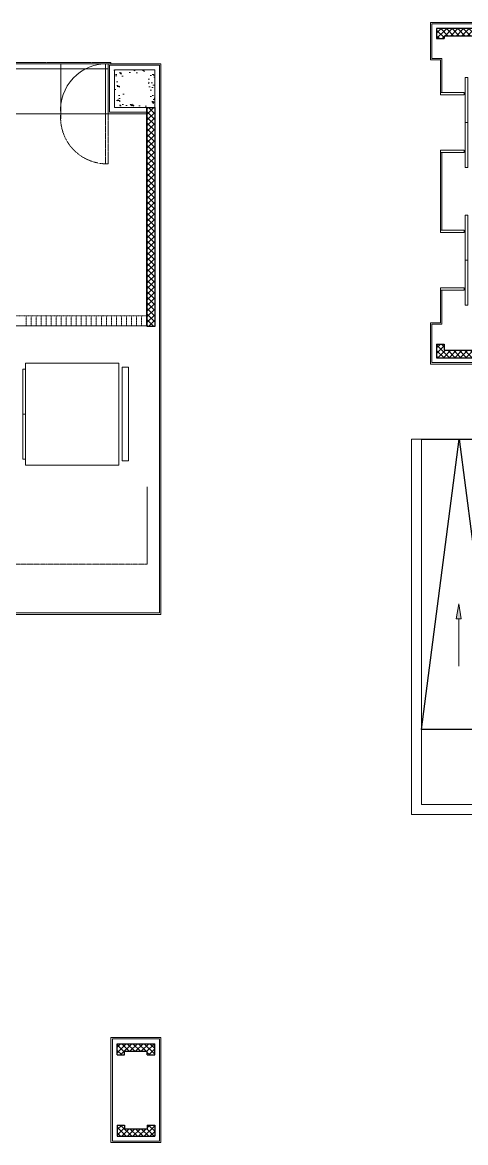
# Model space of a CAD drawing. Header units: inches. Extents: x 13084 to 220150, y 6494 to 167180.
# Drawn here: x 80850 to 89693, y 57580 to 79955 of the extents above; entities that cross this region are included whole.
import ezdxf

# ---------------------------------------------------------------- set-up
doc = ezdxf.new("R2010")
doc.units = ezdxf.units.IN
doc.header["$MEASUREMENT"] = 0
doc.linetypes.add('Ground Floor$0$HIDDEN', pattern=[0.375, 0.25, -0.125])
for name, color, linetype, lineweight in [('Ground Floor$0$A-G23-M-Stairs-Concrete', 251, 'Continuous', 25), ('Ground Floor$0$A-G24-G-Roof-Slope-Line', 251, 'Continuous', 13), ('Ground Floor$0$A-G250-G-Walls-Low-Level', 8, 'Continuous', 15), ('Ground Floor$0$A-G250-M-Walls-Blockwork', 7, 'Continuous', 25), ('Ground Floor$0$A-G250-M-Walls-Concrete', 7, 'Continuous', 20), ('Ground Floor$0$A-G252-H-Internal-Walls', 251, 'Continuous', 9), ('Ground Floor$0$A-G312-M-Wall-Cladding-Panel', 7, 'Continuous', 9), ('Ground Floor$0$A-G312-M-Wall-Finish-Plaster', 7, 'Continuous', 15), ('Ground Floor$0$A-G322-M-Door', 251, 'Continuous', 15), ('Ground Floor$0$A-G4-M-Furniture-and-Fittings', 251, 'Continuous', 9), ('Ground Floor$0$A-G56-G-Transportation', 251, 'Continuous', 13)]:
    doc.layers.add(name, color=color, linetype=linetype, lineweight=lineweight)
pattern_1 = [(45, (31615.24, 164129.57), (-56.1266, 56.1266), []), (135, (31615.24, 164129.57), (-56.1266, -56.1266), [])]

# ---------------------------------------------------------------- blocks, each defined once
blk = doc.blocks.new('Ground Floor$0$d38')
at = {"layer": 'Ground Floor$0$A-G322-M-Door', "ltscale": 0.02, "elevation": 0}
for points in [[(58070, -86175), (58120, -86175), (58120, -85275), (58070, -85275)], [(57575, -85625), (58050, -85625), (58050, -85575), (57575, -85575)], [(58070, -86175), (58120, -86175), (58120, -87075), (58070, -87075)], [(57575, -86725), (58050, -86725), (58050, -86775), (57575, -86775)]]:
    blk.add_lwpolyline(points, close=True, dxfattribs=at)
blk = doc.blocks.new('Ground Floor$0$Roof Arrow')
at = {"layer": 'Ground Floor$0$A-G24-G-Roof-Slope-Line'}
blk.add_hatch(color=256, dxfattribs=at).paths.add_polyline_path([(-48, -42), (50, -42), (2, 256)])
for p, q in [((-48, -42), (2, 256)), ((50, -42), (2, 256)), ((-48, -42), (50, -42)), ((1, -42), (0, -989))]:
    blk.add_line(p, q, dxfattribs=at)

msp = doc.modelspace()

# ---------------------------------------------------------------- hatches: boundary and pattern name
at = {"layer": 'Ground Floor$0$A-G252-H-Internal-Walls'}
h = msp.add_hatch(dxfattribs=at)
h.set_pattern_fill('ANSI37', color=256, scale=25, style=0)
h.set_pattern_definition(pattern_1)
h.paths.add_polyline_path([(93490, 79830), (89326, 79830), (89326, 79680), (93340, 79680), (93340, 79630), (93490, 79630)])
h.paths.add_polyline_path([(89326, 79830), (89115, 79830), (89115, 79630), (89265, 79630), (89265, 79680), (89326, 79680)])
h = msp.add_hatch(dxfattribs=at)
h.set_pattern_fill('AR-CONC', color=256, scale=1.5, angle=90, style=0)
h.set_pattern_definition([(140, (31615.24, 164129.57), (23.90863, 273.277), [28.575, -314.325]), (85, (31615.24, 164129.57), (-286.585, -52.8642), [22.86, -251.46]), (190.451, (31617.23, 164152.34), (-262.675, 220.41375), [24.285, -267.135]), (136.1842, (31539.04, 164129.57), (63.0635, 406.6186), [42.8625, -471.4875]), (186.6356, (31544.3, 164163.45), (-371.1383, 356.1064), [36.4275, -400.7025]), (81.184, (31539.04, 164129.57), (-371.1377, 356.1069), [34.29, -377.19]), (111, (31558.09, 164167.67), (153.3983, 227.4223), [28.575, -314.325]), (56, (31558.1, 164167.67), (-276.28195, 92.70304), [22.86, -251.46]), (161.4514, (31570.87, 164186.62), (-122.8843, 320.12474), [24.285, -267.135]), (127.5, (31615.24, 164129.57), (-126.83256, 4.632905), [0, -248.412, 0, -255.27, 0, -252.4125]), (97.5, (31615.24, 164129.57), (-150.27086, 100.2295), [0, -145.542, 0, -242.697, 0, -96.2025]), (57.5, (31615.24, 164044.61), (8.59312, 203.38589), [0, -95.25, 0, -297.18, 0, -394.335]), (47.5, (31615.24, 164006.5), (-38.13974, 222.19377), [0, -123.825, 0, -197.358, 0, -280.035])])
h.paths.add_polyline_path([(83490, 78630), (83365, 78630), (83365, 78330), (83490, 78330)])
h.paths.add_polyline_path([(83490, 79005), (83115, 79005), (83115, 78930), (83365, 78930), (83365, 78630), (83490, 78630)])
h.paths.add_polyline_path([(83115, 79005), (82685, 79005), (82685, 78630), (82865, 78630), (82865, 78930), (83115, 78930)])
h.paths.add_polyline_path([(82865, 78630), (82685, 78630), (82685, 78255), (83115, 78255), (83115, 78330), (82865, 78330)])
h.paths.add_polyline_path([(83340, 78330), (83115, 78330), (83115, 78255), (83340, 78255)])
h = msp.add_hatch(dxfattribs=at)
h.set_pattern_fill('ANSI37', color=256, scale=25, style=0)
h.set_pattern_definition(pattern_1)
h.paths.add_polyline_path([(83340, 73880), (83340, 78255), (83490, 78255), (83490, 73880)])
h = msp.add_hatch(dxfattribs=at)
h.set_pattern_fill('ANSI37', color=256, scale=25, style=0)
h.set_pattern_definition(pattern_1)
h.paths.add_polyline_path([(93490, 73530), (93340, 73530), (93340, 73405), (89265, 73405), (89265, 73530), (89115, 73530), (89115, 73255), (93490, 73255)])
h = msp.add_hatch(dxfattribs=at)
h.set_pattern_fill('ANSI37', color=256, scale=25, style=0)
h.set_pattern_definition([(135, (144615.18, 164129.57), (56.1266, 56.1266), []), (45, (144615.18, 164129.57), (56.1266, -56.1266), [])])
h.paths.add_polyline_path([(83340, 59405), (83340, 59330), (83490, 59330), (83490, 59555), (82740, 59555), (82740, 59330), (82890, 59330), (82890, 59405)])
h = msp.add_hatch(dxfattribs=at)
h.set_pattern_fill('ANSI37', color=256, scale=25, style=0)
h.set_pattern_definition([(225, (144615.18, -46870.43), (56.1266, -56.1266), []), (315, (144615.18, -46870.43), (56.1266, 56.1266), [])])
h.paths.add_polyline_path([(82890, 57855), (82890, 57930), (82740, 57930), (82740, 57705), (83490, 57705), (83490, 57930), (83340, 57930), (83340, 57855)])

# ---------------------------------------------------------------- linework, layer by layer
at = {"layer": 'Ground Floor$0$A-G23-M-Stairs-Concrete'}
for p, q in [((88815, 71630, 0), (90315, 71630, 0)), ((88815, 65830, 0), (89565, 71630, 0)), ((89565, 71630, 0), (90315, 65830)), ((90315, 65830, 0), (88815, 65830, 0))]:
    msp.add_line(p, q, dxfattribs=at)
at = {"layer": 'Ground Floor$0$A-G250-G-Walls-Low-Level'}
for p, q in [((88615, 71630, 0), (88615, 64130, 0)), ((88815, 71630, 0), (88615, 71630, 0)), ((88815, 71630, 0), (88815, 64330, 0)), ((93415, 64330, 0), (88815, 64330, 0)), ((92615, 64130, 0), (88615, 64130, 0))]:
    msp.add_line(p, q, dxfattribs=at)
at = {"layer": 'Ground Floor$0$A-G250-M-Walls-Blockwork'}
for p, q in [((89115, 79630), (89265, 79630)), ((89115, 73530), (89115, 73255)), ((89115, 73530), (89265, 73530)), ((89265, 73530), (89265, 73405)), ((89265, 73405), (93340, 73405, 0)), ((89115, 73255), (93490, 73255, 0)), ((82740, 59555, 0), (83490, 59555, 0)), ((82740, 59330, 0), (82740, 59555, 0)), ((83490, 59330, 0), (83490, 59555, 0)), ((82740, 59330, 0), (82890, 59330, 0)), ((82890, 59405, 0), (83340, 59405, 0)), ((82890, 59330, 0), (82890, 59405, 0)), ((83340, 59330, 0), (83340, 59405, 0)), ((83340, 59330, 0), (83490, 59330, 0)), ((82740, 57930, 0), (82740, 57705, 0)), ((82740, 57930, 0), (82890, 57930, 0)), ((82890, 57930, 0), (82890, 57855, 0)), ((82890, 57855, 0), (83340, 57855, 0)), ((83340, 57930, 0), (83340, 57855, 0)), ((83340, 57930, 0), (83490, 57930, 0)), ((83490, 57930, 0), (83490, 57705, 0)), ((82740, 57705, 0), (83490, 57705, 0))]:
    msp.add_line(p, q, dxfattribs=at)
for points in [[(93490, 79630), (93490, 79830), (89115, 79830), (89115, 79630)], [(93340, 79630), (93340, 79680), (89265, 79680), (89265, 79630)]]:
    msp.add_lwpolyline(points, dxfattribs=at)
msp.add_lwpolyline([(83340, 73880), (83340, 78255), (83490, 78255), (83490, 73880)], close=True, dxfattribs=at)
at = {"layer": 'Ground Floor$0$A-G250-M-Walls-Concrete', "elevation": 0}
msp.add_lwpolyline([(83490, 78255), (82685, 78255), (82685, 79005), (83490, 79005)], close=True, dxfattribs=at)
at = {"layer": 'Ground Floor$0$A-G312-M-Wall-Cladding-Panel'}
for p, q in [((88990, 79955), (88990, 79205)), ((93615, 79955, 0), (88990, 79954)), ((89220, 79235, 0), (89220, 78554, 0)), ((83615, 79130, 0), (82560, 79130, 0)), ((82560, 79130, 0), (82560, 78130, 0)), ((82590, 78160, 0), (82590, 79100, 0)), ((82590, 79100, 0), (83585, 79100, 0)), ((83585, 79100, 0), (83585, 68160, 0)), ((83615, 68130, 0), (83615, 79130, 0)), ((88990, 79205), (89190, 79205)), ((89190, 79205), (89190, 78554, 0)), ((89220, 78554, 0), (89190, 78554, 0)), ((82560, 78130, 0), (83325, 78130, 0)), ((83325, 78160, 0), (82590, 78160, 0)), ((83325, 78130, 0), (83325, 78160, 0)), ((89190, 74605, 0), (89220, 74605, 0)), ((89220, 74605), (89220, 73924)), ((89220, 73924), (89020, 73924)), ((89020, 73924), (89020, 73160)), ((89020, 73160), (93585, 73160, 0)), ((67615, 68130, 0), (83615, 68130, 0)), ((67645, 68160, 0), (83585, 68160, 0))]:
    msp.add_line(p, q, dxfattribs=at)
at = {"layer": 'Ground Floor$0$A-G312-M-Wall-Cladding-Panel', "elevation": 0}
for points in [[(89190, 74605), (89190, 73954), (88990, 73954), (88990, 73130), (93615, 73130), (93615, 79955)], [(93585, 79925), (89020, 79924), (89020, 79235), (89220, 79235)]]:
    msp.add_lwpolyline(points, dxfattribs=at)
for points in [[(89220, 75805), (89190, 75805), (89190, 77354), (89220, 77354)], [(82615, 59680), (83615, 59680), (83615, 57580), (82615, 57580)], [(82645, 59650), (83585, 59650), (83585, 57610), (82645, 57610)]]:
    msp.add_lwpolyline(points, close=True, dxfattribs=at)
at = {"layer": 'Ground Floor$0$A-G312-M-Wall-Finish-Plaster'}
for p, q in [((83325, 78255, 0), (83325, 73895)), ((78615, 73895, 0), (83325, 73895)), ((83340, 69130), (83340, 70679))]:
    msp.add_line(p, q, dxfattribs=at)
at = {"layer": 'Ground Floor$0$A-G312-M-Wall-Finish-Plaster', "linetype": 'Ground Floor$0$HIDDEN'}
msp.add_line((83340, 69130), (77405, 69130, 0), dxfattribs=at)
at = {"layer": 'Ground Floor$0$A-G322-M-Door', "linetype": 'Ground Floor$0$HIDDEN', "ltscale": 0.5, "elevation": 0}
for points in [[(82617, 79155), (73617, 79155), (73617, 79130), (82617, 79130)], [(82560, 77130), (82510, 77130), (82510, 78130), (82560, 78130)]]:
    msp.add_lwpolyline(points, close=True, dxfattribs=at)
at = {"layer": 'Ground Floor$0$A-G322-M-Door', "elevation": 0}
for points in [[(81615, 79130), (73705, 79130), (73705, 78130), (81615, 78129)], [(82560, 79130), (82510, 79130), (82510, 78130), (82560, 78130)]]:
    msp.add_lwpolyline(points, close=True, dxfattribs=at)
at = {"layer": 'Ground Floor$0$A-G322-M-Door', "ltscale": 0.02}
for points in [[(80860, 72130), (80910, 72130), (80910, 73030), (80860, 73030)], [(80860, 72130), (80910, 72130), (80910, 73030), (80860, 73030)], [(80860, 72130), (80910, 72130), (80910, 71230), (80860, 71230)], [(80860, 72130), (80910, 72130), (80910, 71230), (80860, 71230)]]:
    msp.add_lwpolyline(points, close=True, dxfattribs=at)
at = {"layer": 'Ground Floor$0$A-G322-M-Door'}
msp.add_arc((82535, 78207, 0), 923, 88.4483, 184.7926, dxfattribs=at)
at = {"layer": 'Ground Floor$0$A-G322-M-Door', "linetype": 'Ground Floor$0$HIDDEN', "ltscale": 0.5}
msp.add_arc((82535, 78052, 0), 923, 175.2074, 271.5517, dxfattribs=at)
at = {"layer": 'Ground Floor$0$A-G4-M-Furniture-and-Fittings'}
for p, q in [((82560, 79130, 0), (73705, 79130)), ((82560, 79030, 0), (73705, 79030)), ((81615, 79030, 0), (81615, 78030, 0)), ((82560, 78130, 0), (73705, 78130, 0))]:
    msp.add_line(p, q, dxfattribs=at)
at = {"layer": 'Ground Floor$0$A-G4-M-Furniture-and-Fittings', "linetype": 'Ground Floor$0$HIDDEN', "ltscale": 0.4}
msp.add_line((83325, 74095, 0), (73255, 74095, 0), dxfattribs=at)
at = {"layer": 'Ground Floor$0$A-G4-M-Furniture-and-Fittings', "linetype": 'Ground Floor$0$HIDDEN', "ltscale": 0.2}
for p, q in [((80925, 74095, 0), (80925, 73895)), ((80925, 74095, 0), (80925, 73895)), ((80925, 74095, 0), (80925, 73895)), ((80925, 74095, 0), (80925, 73895)), ((80925, 74095, 0), (80925, 73895)), ((80925, 74095, 0), (80925, 73895)), ((80925, 74095, 0), (80925, 73895)), ((80925, 74095, 0), (80925, 73895)), ((80925, 74095, 0), (80925, 73895)), ((80925, 74095, 0), (80925, 73895)), ((80925, 74095, 0), (80925, 73895)), ((80925, 74095, 0), (80925, 73895)), ((80925, 74095, 0), (80925, 73895)), ((80925, 74095, 0), (80925, 73895)), ((80925, 74095, 0), (80925, 73895)), ((80925, 74095, 0), (80925, 73895)), ((80925, 74095, 0), (80925, 73895)), ((80925, 74095, 0), (80925, 73895)), ((80925, 74095, 0), (80925, 73895)), ((80925, 74095, 0), (80925, 73895)), ((80925, 74095, 0), (80925, 73895)), ((80925, 74095, 0), (80925, 73895)), ((80925, 74095, 0), (80925, 73895)), ((80925, 74095, 0), (80925, 73895)), ((80925, 74095, 0), (80925, 73895)), ((80925, 74095, 0), (80925, 73895)), ((80925, 74095, 0), (80925, 73895)), ((80925, 74095, 0), (80925, 73895)), ((80925, 74095, 0), (80925, 73895)), ((80925, 74095, 0), (80925, 73895)), ((80925, 74095, 0), (80925, 73895)), ((80925, 74095, 0), (80925, 73895)), ((80925, 74095, 0), (80925, 73895)), ((80925, 74095, 0), (80925, 73895)), ((80925, 74095, 0), (80925, 73895)), ((80925, 74095, 0), (80925, 73895)), ((80925, 74095, 0), (80925, 73895)), ((80925, 74095, 0), (80925, 73895)), ((80925, 74095, 0), (80925, 73895)), ((80925, 74095, 0), (80925, 73895)), ((80925, 74095, 0), (80925, 73895)), ((80925, 74095, 0), (80925, 73895)), ((80925, 74095, 0), (80925, 73895)), ((80925, 74095, 0), (80925, 73895)), ((80925, 74095, 0), (80925, 73895)), ((80925, 74095, 0), (80925, 73895)), ((80925, 74095, 0), (80925, 73895)), ((80925, 74095, 0), (80925, 73895)), ((80925, 74095, 0), (80925, 73895)), ((80925, 74095, 0), (80925, 73895)), ((81025, 74095, 0), (81025, 73895)), ((81125, 74095, 0), (81125, 73895)), ((81125, 74095, 0), (81125, 73895)), ((81125, 74095, 0), (81125, 73895)), ((81125, 74095, 0), (81125, 73895)), ((81125, 74095, 0), (81125, 73895)), ((81125, 74095, 0), (81125, 73895)), ((81125, 74095, 0), (81125, 73895)), ((81125, 74095, 0), (81125, 73895)), ((81125, 74095, 0), (81125, 73895)), ((81125, 74095, 0), (81125, 73895)), ((81125, 74095, 0), (81125, 73895)), ((81125, 74095, 0), (81125, 73895)), ((81125, 74095, 0), (81125, 73895)), ((81125, 74095, 0), (81125, 73895)), ((81125, 74095, 0), (81125, 73895)), ((81125, 74095, 0), (81125, 73895)), ((81125, 74095, 0), (81125, 73895)), ((81125, 74095, 0), (81125, 73895)), ((81125, 74095, 0), (81125, 73895)), ((81125, 74095, 0), (81125, 73895)), ((81125, 74095, 0), (81125, 73895)), ((81125, 74095, 0), (81125, 73895)), ((81125, 74095, 0), (81125, 73895)), ((81125, 74095, 0), (81125, 73895)), ((81125, 74095, 0), (81125, 73895)), ((81125, 74095, 0), (81125, 73895)), ((81125, 74095, 0), (81125, 73895)), ((81125, 74095, 0), (81125, 73895)), ((81125, 74095, 0), (81125, 73895)), ((81125, 74095, 0), (81125, 73895)), ((81125, 74095, 0), (81125, 73895)), ((81125, 74095, 0), (81125, 73895)), ((81125, 74095, 0), (81125, 73895)), ((81125, 74095, 0), (81125, 73895)), ((81125, 74095, 0), (81125, 73895)), ((81125, 74095, 0), (81125, 73895)), ((81125, 74095, 0), (81125, 73895)), ((81125, 74095, 0), (81125, 73895)), ((81125, 74095, 0), (81125, 73895)), ((81125, 74095, 0), (81125, 73895)), ((81125, 74095, 0), (81125, 73895)), ((81125, 74095, 0), (81125, 73895)), ((81125, 74095, 0), (81125, 73895)), ((81125, 74095, 0), (81125, 73895)), ((81125, 74095, 0), (81125, 73895)), ((81125, 74095, 0), (81125, 73895)), ((81125, 74095, 0), (81125, 73895)), ((81125, 74095, 0), (81125, 73895)), ((81125, 74095, 0), (81125, 73895)), ((81125, 74095, 0), (81125, 73895)), ((81225, 74095, 0), (81225, 73895)), ((81325, 74095, 0), (81325, 73895)), ((81325, 74095, 0), (81325, 73895)), ((81325, 74095, 0), (81325, 73895)), ((81325, 74095, 0), (81325, 73895)), ((81325, 74095, 0), (81325, 73895)), ((81325, 74095, 0), (81325, 73895)), ((81325, 74095, 0), (81325, 73895)), ((81325, 74095, 0), (81325, 73895)), ((81325, 74095, 0), (81325, 73895)), ((81325, 74095, 0), (81325, 73895)), ((81325, 74095, 0), (81325, 73895)), ((81325, 74095, 0), (81325, 73895)), ((81325, 74095, 0), (81325, 73895)), ((81325, 74095, 0), (81325, 73895)), ((81325, 74095, 0), (81325, 73895)), ((81325, 74095, 0), (81325, 73895)), ((81325, 74095, 0), (81325, 73895)), ((81325, 74095, 0), (81325, 73895)), ((81325, 74095, 0), (81325, 73895)), ((81325, 74095, 0), (81325, 73895)), ((81325, 74095, 0), (81325, 73895)), ((81325, 74095, 0), (81325, 73895)), ((81325, 74095, 0), (81325, 73895)), ((81325, 74095, 0), (81325, 73895)), ((81325, 74095, 0), (81325, 73895)), ((81325, 74095, 0), (81325, 73895)), ((81325, 74095, 0), (81325, 73895)), ((81325, 74095, 0), (81325, 73895)), ((81325, 74095, 0), (81325, 73895)), ((81325, 74095, 0), (81325, 73895)), ((81325, 74095, 0), (81325, 73895)), ((81325, 74095, 0), (81325, 73895)), ((81325, 74095, 0), (81325, 73895)), ((81325, 74095, 0), (81325, 73895)), ((81325, 74095, 0), (81325, 73895)), ((81325, 74095, 0), (81325, 73895)), ((81325, 74095, 0), (81325, 73895)), ((81325, 74095, 0), (81325, 73895)), ((81325, 74095, 0), (81325, 73895)), ((81325, 74095, 0), (81325, 73895)), ((81325, 74095, 0), (81325, 73895)), ((81325, 74095, 0), (81325, 73895)), ((81325, 74095, 0), (81325, 73895)), ((81325, 74095, 0), (81325, 73895)), ((81325, 74095, 0), (81325, 73895)), ((81325, 74095, 0), (81325, 73895)), ((81325, 74095, 0), (81325, 73895)), ((81325, 74095, 0), (81325, 73895)), ((81325, 74095, 0), (81325, 73895)), ((81325, 74095, 0), (81325, 73895)), ((81425, 74095, 0), (81425, 73895)), ((81525, 74095, 0), (81525, 73895)), ((81525, 74095, 0), (81525, 73895)), ((81525, 74095, 0), (81525, 73895)), ((81525, 74095, 0), (81525, 73895)), ((81525, 74095, 0), (81525, 73895)), ((81525, 74095, 0), (81525, 73895)), ((81525, 74095, 0), (81525, 73895)), ((81525, 74095, 0), (81525, 73895)), ((81525, 74095, 0), (81525, 73895)), ((81525, 74095, 0), (81525, 73895)), ((81525, 74095, 0), (81525, 73895)), ((81525, 74095, 0), (81525, 73895)), ((81525, 74095, 0), (81525, 73895)), ((81525, 74095, 0), (81525, 73895)), ((81525, 74095, 0), (81525, 73895)), ((81525, 74095, 0), (81525, 73895)), ((81525, 74095, 0), (81525, 73895)), ((81525, 74095, 0), (81525, 73895)), ((81525, 74095, 0), (81525, 73895)), ((81525, 74095, 0), (81525, 73895)), ((81525, 74095, 0), (81525, 73895)), ((81525, 74095, 0), (81525, 73895)), ((81525, 74095, 0), (81525, 73895)), ((81525, 74095, 0), (81525, 73895)), ((81525, 74095, 0), (81525, 73895)), ((81525, 74095, 0), (81525, 73895)), ((81525, 74095, 0), (81525, 73895)), ((81525, 74095, 0), (81525, 73895)), ((81525, 74095, 0), (81525, 73895)), ((81525, 74095, 0), (81525, 73895)), ((81525, 74095, 0), (81525, 73895)), ((81525, 74095, 0), (81525, 73895)), ((81525, 74095, 0), (81525, 73895)), ((81525, 74095, 0), (81525, 73895)), ((81525, 74095, 0), (81525, 73895)), ((81525, 74095, 0), (81525, 73895)), ((81525, 74095, 0), (81525, 73895)), ((81525, 74095, 0), (81525, 73895)), ((81525, 74095, 0), (81525, 73895)), ((81525, 74095, 0), (81525, 73895)), ((81525, 74095, 0), (81525, 73895)), ((81525, 74095, 0), (81525, 73895)), ((81525, 74095, 0), (81525, 73895)), ((81525, 74095, 0), (81525, 73895)), ((81525, 74095, 0), (81525, 73895)), ((81525, 74095, 0), (81525, 73895)), ((81525, 74095, 0), (81525, 73895)), ((81525, 74095, 0), (81525, 73895)), ((81525, 74095, 0), (81525, 73895)), ((81525, 74095, 0), (81525, 73895)), ((81625, 74095, 0), (81625, 73895)), ((81725, 74095, 0), (81725, 73895)), ((81725, 74095, 0), (81725, 73895)), ((81725, 74095, 0), (81725, 73895)), ((81725, 74095, 0), (81725, 73895)), ((81725, 74095, 0), (81725, 73895)), ((81725, 74095, 0), (81725, 73895)), ((81725, 74095, 0), (81725, 73895)), ((81725, 74095, 0), (81725, 73895)), ((81725, 74095, 0), (81725, 73895)), ((81725, 74095, 0), (81725, 73895)), ((81725, 74095, 0), (81725, 73895)), ((81725, 74095, 0), (81725, 73895)), ((81725, 74095, 0), (81725, 73895)), ((81725, 74095, 0), (81725, 73895)), ((81725, 74095, 0), (81725, 73895)), ((81725, 74095, 0), (81725, 73895)), ((81725, 74095, 0), (81725, 73895)), ((81725, 74095, 0), (81725, 73895)), ((81725, 74095, 0), (81725, 73895)), ((81725, 74095, 0), (81725, 73895)), ((81725, 74095, 0), (81725, 73895)), ((81725, 74095, 0), (81725, 73895)), ((81725, 74095, 0), (81725, 73895)), ((81725, 74095, 0), (81725, 73895)), ((81725, 74095, 0), (81725, 73895)), ((81725, 74095, 0), (81725, 73895)), ((81725, 74095, 0), (81725, 73895)), ((81725, 74095, 0), (81725, 73895)), ((81725, 74095, 0), (81725, 73895)), ((81725, 74095, 0), (81725, 73895)), ((81725, 74095, 0), (81725, 73895)), ((81725, 74095, 0), (81725, 73895)), ((81725, 74095, 0), (81725, 73895)), ((81725, 74095, 0), (81725, 73895)), ((81725, 74095, 0), (81725, 73895)), ((81725, 74095, 0), (81725, 73895)), ((81725, 74095, 0), (81725, 73895)), ((81725, 74095, 0), (81725, 73895)), ((81725, 74095, 0), (81725, 73895)), ((81725, 74095, 0), (81725, 73895)), ((81725, 74095, 0), (81725, 73895)), ((81725, 74095, 0), (81725, 73895)), ((81725, 74095, 0), (81725, 73895)), ((81725, 74095, 0), (81725, 73895)), ((81725, 74095, 0), (81725, 73895)), ((81725, 74095, 0), (81725, 73895)), ((81725, 74095, 0), (81725, 73895)), ((81725, 74095, 0), (81725, 73895)), ((81725, 74095, 0), (81725, 73895)), ((81725, 74095, 0), (81725, 73895)), ((81825, 74095, 0), (81825, 73895)), ((81925, 74095, 0), (81925, 73895)), ((81925, 74095, 0), (81925, 73895)), ((81925, 74095, 0), (81925, 73895)), ((81925, 74095, 0), (81925, 73895)), ((81925, 74095, 0), (81925, 73895)), ((81925, 74095, 0), (81925, 73895)), ((81925, 74095, 0), (81925, 73895)), ((81925, 74095, 0), (81925, 73895)), ((81925, 74095, 0), (81925, 73895)), ((81925, 74095, 0), (81925, 73895)), ((81925, 74095, 0), (81925, 73895)), ((81925, 74095, 0), (81925, 73895)), ((81925, 74095, 0), (81925, 73895)), ((81925, 74095, 0), (81925, 73895)), ((81925, 74095, 0), (81925, 73895)), ((81925, 74095, 0), (81925, 73895)), ((81925, 74095, 0), (81925, 73895)), ((81925, 74095, 0), (81925, 73895)), ((81925, 74095, 0), (81925, 73895)), ((81925, 74095, 0), (81925, 73895)), ((81925, 74095, 0), (81925, 73895)), ((81925, 74095, 0), (81925, 73895)), ((81925, 74095, 0), (81925, 73895)), ((81925, 74095, 0), (81925, 73895)), ((81925, 74095, 0), (81925, 73895)), ((81925, 74095, 0), (81925, 73895)), ((81925, 74095, 0), (81925, 73895)), ((81925, 74095, 0), (81925, 73895)), ((81925, 74095, 0), (81925, 73895)), ((81925, 74095, 0), (81925, 73895)), ((81925, 74095, 0), (81925, 73895)), ((81925, 74095, 0), (81925, 73895)), ((81925, 74095, 0), (81925, 73895)), ((81925, 74095, 0), (81925, 73895)), ((81925, 74095, 0), (81925, 73895)), ((81925, 74095, 0), (81925, 73895)), ((81925, 74095, 0), (81925, 73895)), ((81925, 74095, 0), (81925, 73895)), ((81925, 74095, 0), (81925, 73895)), ((81925, 74095, 0), (81925, 73895)), ((81925, 74095, 0), (81925, 73895)), ((81925, 74095, 0), (81925, 73895)), ((81925, 74095, 0), (81925, 73895)), ((81925, 74095, 0), (81925, 73895)), ((81925, 74095, 0), (81925, 73895)), ((81925, 74095, 0), (81925, 73895)), ((81925, 74095, 0), (81925, 73895)), ((81925, 74095, 0), (81925, 73895)), ((81925, 74095, 0), (81925, 73895)), ((81925, 74095, 0), (81925, 73895)), ((82025, 74095, 0), (82025, 73895)), ((82125, 74095, 0), (82125, 73895)), ((82125, 74095, 0), (82125, 73895)), ((82125, 74095, 0), (82125, 73895)), ((82125, 74095, 0), (82125, 73895)), ((82125, 74095, 0), (82125, 73895)), ((82125, 74095, 0), (82125, 73895)), ((82125, 74095, 0), (82125, 73895)), ((82125, 74095, 0), (82125, 73895)), ((82125, 74095, 0), (82125, 73895)), ((82125, 74095, 0), (82125, 73895)), ((82125, 74095, 0), (82125, 73895)), ((82125, 74095, 0), (82125, 73895)), ((82125, 74095, 0), (82125, 73895)), ((82125, 74095, 0), (82125, 73895)), ((82125, 74095, 0), (82125, 73895)), ((82125, 74095, 0), (82125, 73895)), ((82125, 74095, 0), (82125, 73895)), ((82125, 74095, 0), (82125, 73895)), ((82125, 74095, 0), (82125, 73895)), ((82125, 74095, 0), (82125, 73895)), ((82125, 74095, 0), (82125, 73895)), ((82125, 74095, 0), (82125, 73895)), ((82125, 74095, 0), (82125, 73895)), ((82125, 74095, 0), (82125, 73895)), ((82125, 74095, 0), (82125, 73895)), ((82125, 74095, 0), (82125, 73895)), ((82125, 74095, 0), (82125, 73895)), ((82125, 74095, 0), (82125, 73895)), ((82125, 74095, 0), (82125, 73895)), ((82125, 74095, 0), (82125, 73895)), ((82125, 74095, 0), (82125, 73895)), ((82125, 74095, 0), (82125, 73895)), ((82125, 74095, 0), (82125, 73895)), ((82125, 74095, 0), (82125, 73895)), ((82125, 74095, 0), (82125, 73895)), ((82125, 74095, 0), (82125, 73895)), ((82125, 74095, 0), (82125, 73895)), ((82125, 74095, 0), (82125, 73895)), ((82125, 74095, 0), (82125, 73895)), ((82125, 74095, 0), (82125, 73895)), ((82125, 74095, 0), (82125, 73895)), ((82125, 74095, 0), (82125, 73895)), ((82125, 74095, 0), (82125, 73895)), ((82125, 74095, 0), (82125, 73895)), ((82125, 74095, 0), (82125, 73895)), ((82125, 74095, 0), (82125, 73895)), ((82125, 74095, 0), (82125, 73895)), ((82125, 74095, 0), (82125, 73895)), ((82125, 74095, 0), (82125, 73895)), ((82125, 74095, 0), (82125, 73895)), ((82225, 74095, 0), (82225, 73895)), ((82325, 74095, 0), (82325, 73895)), ((82325, 74095, 0), (82325, 73895)), ((82325, 74095, 0), (82325, 73895)), ((82325, 74095, 0), (82325, 73895)), ((82325, 74095, 0), (82325, 73895)), ((82325, 74095, 0), (82325, 73895)), ((82325, 74095, 0), (82325, 73895)), ((82325, 74095, 0), (82325, 73895)), ((82325, 74095, 0), (82325, 73895)), ((82325, 74095, 0), (82325, 73895)), ((82325, 74095, 0), (82325, 73895)), ((82325, 74095, 0), (82325, 73895)), ((82325, 74095, 0), (82325, 73895)), ((82325, 74095, 0), (82325, 73895)), ((82325, 74095, 0), (82325, 73895)), ((82325, 74095, 0), (82325, 73895)), ((82325, 74095, 0), (82325, 73895)), ((82325, 74095, 0), (82325, 73895)), ((82325, 74095, 0), (82325, 73895)), ((82325, 74095, 0), (82325, 73895)), ((82325, 74095, 0), (82325, 73895)), ((82325, 74095, 0), (82325, 73895)), ((82325, 74095, 0), (82325, 73895)), ((82325, 74095, 0), (82325, 73895)), ((82325, 74095, 0), (82325, 73895)), ((82325, 74095, 0), (82325, 73895)), ((82325, 74095, 0), (82325, 73895)), ((82325, 74095, 0), (82325, 73895)), ((82325, 74095, 0), (82325, 73895)), ((82325, 74095, 0), (82325, 73895)), ((82325, 74095, 0), (82325, 73895)), ((82325, 74095, 0), (82325, 73895)), ((82325, 74095, 0), (82325, 73895)), ((82325, 74095, 0), (82325, 73895)), ((82325, 74095, 0), (82325, 73895)), ((82325, 74095, 0), (82325, 73895)), ((82325, 74095, 0), (82325, 73895)), ((82325, 74095, 0), (82325, 73895)), ((82325, 74095, 0), (82325, 73895)), ((82325, 74095, 0), (82325, 73895)), ((82325, 74095, 0), (82325, 73895)), ((82325, 74095, 0), (82325, 73895)), ((82325, 74095, 0), (82325, 73895)), ((82325, 74095, 0), (82325, 73895)), ((82325, 74095, 0), (82325, 73895)), ((82325, 74095, 0), (82325, 73895)), ((82325, 74095, 0), (82325, 73895)), ((82325, 74095, 0), (82325, 73895)), ((82325, 74095, 0), (82325, 73895)), ((82325, 74095, 0), (82325, 73895)), ((82425, 74095, 0), (82425, 73895)), ((82525, 74095, 0), (82525, 73895)), ((82525, 74095, 0), (82525, 73895)), ((82525, 74095, 0), (82525, 73895)), ((82525, 74095, 0), (82525, 73895)), ((82525, 74095, 0), (82525, 73895)), ((82525, 74095, 0), (82525, 73895)), ((82525, 74095, 0), (82525, 73895)), ((82525, 74095, 0), (82525, 73895)), ((82525, 74095, 0), (82525, 73895)), ((82525, 74095, 0), (82525, 73895)), ((82525, 74095, 0), (82525, 73895)), ((82525, 74095, 0), (82525, 73895)), ((82525, 74095, 0), (82525, 73895)), ((82525, 74095, 0), (82525, 73895)), ((82525, 74095, 0), (82525, 73895)), ((82525, 74095, 0), (82525, 73895)), ((82525, 74095, 0), (82525, 73895)), ((82525, 74095, 0), (82525, 73895)), ((82525, 74095, 0), (82525, 73895)), ((82525, 74095, 0), (82525, 73895)), ((82525, 74095, 0), (82525, 73895)), ((82525, 74095, 0), (82525, 73895)), ((82525, 74095, 0), (82525, 73895)), ((82525, 74095, 0), (82525, 73895)), ((82525, 74095, 0), (82525, 73895)), ((82525, 74095, 0), (82525, 73895)), ((82525, 74095, 0), (82525, 73895)), ((82525, 74095, 0), (82525, 73895)), ((82525, 74095, 0), (82525, 73895)), ((82525, 74095, 0), (82525, 73895)), ((82525, 74095, 0), (82525, 73895)), ((82525, 74095, 0), (82525, 73895)), ((82525, 74095, 0), (82525, 73895)), ((82525, 74095, 0), (82525, 73895)), ((82525, 74095, 0), (82525, 73895)), ((82525, 74095, 0), (82525, 73895)), ((82525, 74095, 0), (82525, 73895)), ((82525, 74095, 0), (82525, 73895)), ((82525, 74095, 0), (82525, 73895)), ((82525, 74095, 0), (82525, 73895)), ((82525, 74095, 0), (82525, 73895)), ((82525, 74095, 0), (82525, 73895)), ((82525, 74095, 0), (82525, 73895)), ((82525, 74095, 0), (82525, 73895)), ((82525, 74095, 0), (82525, 73895)), ((82525, 74095, 0), (82525, 73895)), ((82525, 74095, 0), (82525, 73895)), ((82525, 74095, 0), (82525, 73895)), ((82525, 74095, 0), (82525, 73895)), ((82525, 74095, 0), (82525, 73895)), ((82625, 74095, 0), (82625, 73895)), ((82725, 74095, 0), (82725, 73895)), ((82725, 74095, 0), (82725, 73895)), ((82725, 74095, 0), (82725, 73895)), ((82725, 74095, 0), (82725, 73895)), ((82725, 74095, 0), (82725, 73895)), ((82725, 74095, 0), (82725, 73895)), ((82725, 74095, 0), (82725, 73895)), ((82725, 74095, 0), (82725, 73895)), ((82725, 74095, 0), (82725, 73895)), ((82725, 74095, 0), (82725, 73895)), ((82725, 74095, 0), (82725, 73895)), ((82725, 74095, 0), (82725, 73895)), ((82725, 74095, 0), (82725, 73895)), ((82725, 74095, 0), (82725, 73895)), ((82725, 74095, 0), (82725, 73895)), ((82725, 74095, 0), (82725, 73895)), ((82725, 74095, 0), (82725, 73895)), ((82725, 74095, 0), (82725, 73895)), ((82725, 74095, 0), (82725, 73895)), ((82725, 74095, 0), (82725, 73895)), ((82725, 74095, 0), (82725, 73895)), ((82725, 74095, 0), (82725, 73895)), ((82725, 74095, 0), (82725, 73895)), ((82725, 74095, 0), (82725, 73895)), ((82725, 74095, 0), (82725, 73895)), ((82725, 74095, 0), (82725, 73895)), ((82725, 74095, 0), (82725, 73895)), ((82725, 74095, 0), (82725, 73895)), ((82725, 74095, 0), (82725, 73895)), ((82725, 74095, 0), (82725, 73895)), ((82725, 74095, 0), (82725, 73895)), ((82725, 74095, 0), (82725, 73895)), ((82725, 74095, 0), (82725, 73895)), ((82725, 74095, 0), (82725, 73895)), ((82725, 74095, 0), (82725, 73895)), ((82725, 74095, 0), (82725, 73895)), ((82725, 74095, 0), (82725, 73895)), ((82725, 74095, 0), (82725, 73895)), ((82725, 74095, 0), (82725, 73895)), ((82725, 74095, 0), (82725, 73895)), ((82725, 74095, 0), (82725, 73895)), ((82725, 74095, 0), (82725, 73895)), ((82725, 74095, 0), (82725, 73895)), ((82725, 74095, 0), (82725, 73895)), ((82725, 74095, 0), (82725, 73895)), ((82725, 74095, 0), (82725, 73895)), ((82725, 74095, 0), (82725, 73895)), ((82725, 74095, 0), (82725, 73895)), ((82725, 74095, 0), (82725, 73895)), ((82725, 74095, 0), (82725, 73895)), ((82825, 74095, 0), (82825, 73895)), ((82925, 74095, 0), (82925, 73895)), ((82925, 74095, 0), (82925, 73895)), ((82925, 74095, 0), (82925, 73895)), ((82925, 74095, 0), (82925, 73895)), ((82925, 74095, 0), (82925, 73895)), ((82925, 74095, 0), (82925, 73895)), ((82925, 74095, 0), (82925, 73895)), ((82925, 74095, 0), (82925, 73895)), ((82925, 74095, 0), (82925, 73895)), ((82925, 74095, 0), (82925, 73895)), ((82925, 74095, 0), (82925, 73895)), ((82925, 74095, 0), (82925, 73895)), ((82925, 74095, 0), (82925, 73895)), ((82925, 74095, 0), (82925, 73895)), ((82925, 74095, 0), (82925, 73895)), ((82925, 74095, 0), (82925, 73895)), ((82925, 74095, 0), (82925, 73895)), ((82925, 74095, 0), (82925, 73895)), ((82925, 74095, 0), (82925, 73895)), ((82925, 74095, 0), (82925, 73895)), ((82925, 74095, 0), (82925, 73895)), ((82925, 74095, 0), (82925, 73895)), ((82925, 74095, 0), (82925, 73895)), ((82925, 74095, 0), (82925, 73895)), ((82925, 74095, 0), (82925, 73895)), ((82925, 74095, 0), (82925, 73895)), ((82925, 74095, 0), (82925, 73895)), ((82925, 74095, 0), (82925, 73895)), ((82925, 74095, 0), (82925, 73895)), ((82925, 74095, 0), (82925, 73895)), ((82925, 74095, 0), (82925, 73895)), ((82925, 74095, 0), (82925, 73895)), ((82925, 74095, 0), (82925, 73895)), ((82925, 74095, 0), (82925, 73895)), ((82925, 74095, 0), (82925, 73895)), ((82925, 74095, 0), (82925, 73895)), ((82925, 74095, 0), (82925, 73895)), ((82925, 74095, 0), (82925, 73895)), ((82925, 74095, 0), (82925, 73895)), ((82925, 74095, 0), (82925, 73895)), ((82925, 74095, 0), (82925, 73895)), ((82925, 74095, 0), (82925, 73895)), ((82925, 74095, 0), (82925, 73895)), ((82925, 74095, 0), (82925, 73895)), ((82925, 74095, 0), (82925, 73895)), ((82925, 74095, 0), (82925, 73895)), ((82925, 74095, 0), (82925, 73895)), ((82925, 74095, 0), (82925, 73895)), ((82925, 74095, 0), (82925, 73895)), ((82925, 74095, 0), (82925, 73895)), ((83025, 74095, 0), (83025, 73895)), ((83125, 74095, 0), (83125, 73895)), ((83125, 74095, 0), (83125, 73895)), ((83125, 74095, 0), (83125, 73895)), ((83125, 74095, 0), (83125, 73895)), ((83125, 74095, 0), (83125, 73895)), ((83125, 74095, 0), (83125, 73895)), ((83125, 74095, 0), (83125, 73895)), ((83125, 74095, 0), (83125, 73895)), ((83125, 74095, 0), (83125, 73895)), ((83125, 74095, 0), (83125, 73895)), ((83125, 74095, 0), (83125, 73895)), ((83125, 74095, 0), (83125, 73895)), ((83125, 74095, 0), (83125, 73895)), ((83125, 74095, 0), (83125, 73895)), ((83125, 74095, 0), (83125, 73895)), ((83125, 74095, 0), (83125, 73895)), ((83125, 74095, 0), (83125, 73895)), ((83125, 74095, 0), (83125, 73895)), ((83125, 74095, 0), (83125, 73895)), ((83125, 74095, 0), (83125, 73895)), ((83125, 74095, 0), (83125, 73895)), ((83125, 74095, 0), (83125, 73895)), ((83125, 74095, 0), (83125, 73895)), ((83125, 74095, 0), (83125, 73895)), ((83125, 74095, 0), (83125, 73895)), ((83125, 74095, 0), (83125, 73895)), ((83125, 74095, 0), (83125, 73895)), ((83125, 74095, 0), (83125, 73895)), ((83125, 74095, 0), (83125, 73895)), ((83125, 74095, 0), (83125, 73895)), ((83125, 74095, 0), (83125, 73895)), ((83125, 74095, 0), (83125, 73895)), ((83125, 74095, 0), (83125, 73895)), ((83125, 74095, 0), (83125, 73895)), ((83125, 74095, 0), (83125, 73895)), ((83125, 74095, 0), (83125, 73895)), ((83125, 74095, 0), (83125, 73895)), ((83125, 74095, 0), (83125, 73895)), ((83125, 74095, 0), (83125, 73895)), ((83125, 74095, 0), (83125, 73895)), ((83125, 74095, 0), (83125, 73895)), ((83125, 74095, 0), (83125, 73895)), ((83125, 74095, 0), (83125, 73895)), ((83125, 74095, 0), (83125, 73895)), ((83125, 74095, 0), (83125, 73895)), ((83125, 74095, 0), (83125, 73895)), ((83125, 74095, 0), (83125, 73895)), ((83125, 74095, 0), (83125, 73895)), ((83125, 74095, 0), (83125, 73895)), ((83125, 74095, 0), (83125, 73895)), ((83225, 74095, 0), (83225, 73895))]:
    msp.add_line(p, q, dxfattribs=at)
at = {"layer": 'Ground Floor$0$A-G56-G-Transportation'}
for points in [[(82773, 73150), (82773, 71109), (80910, 71109), (80910, 73150)], [(82838, 71537), (82838, 73065), (82967, 73065), (82967, 71537), (82967, 71194), (82838, 71194)]]:
    msp.add_lwpolyline(points, close=True, dxfattribs=at)

# ---------------------------------------------------------------- block references
at = {"layer": 'Ground Floor$0$A-G24-G-Roof-Slope-Line', "rotation": 0.07771399958148352}
msp.add_blockref('Ground Floor$0$Roof Arrow', (89555, 68085, 0), dxfattribs=at)
at = {"layer": 'Ground Floor$0$A-G322-M-Door'}
for p in [(31615, 164130), (31615, 161380)]:
    msp.add_blockref('Ground Floor$0$d38', p, dxfattribs=at)

doc.saveas('drawing.dxf')
